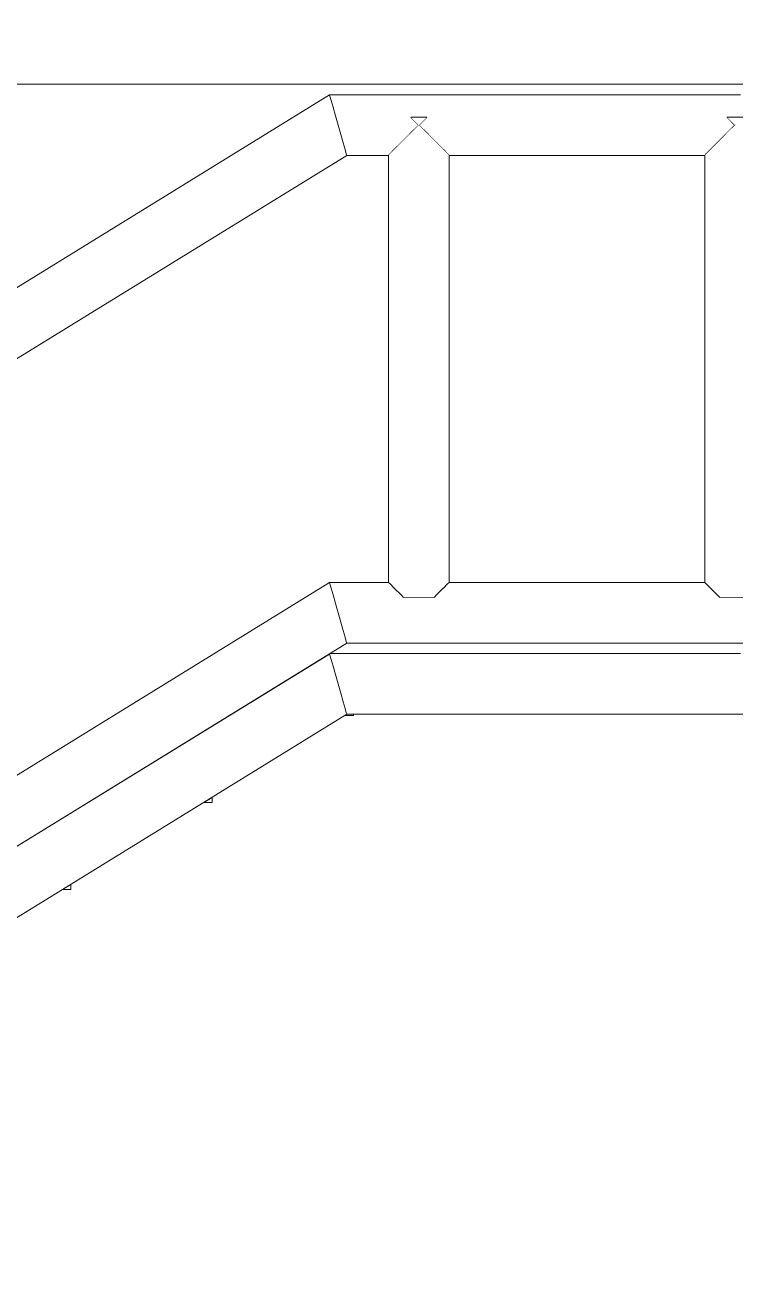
# Model space of a CAD drawing. Header units: millimetres. Extents: x -71878 to 121433, y -67383 to 83273.
# Drawn here: x 11412 to 12819, y -65177 to -62705 of the extents above; entities that cross this region are included whole.
import ezdxf

# ---------------------------------------------------------------- set-up
doc = ezdxf.new("R2010")
doc.units = ezdxf.units.MM
doc.header["$MEASUREMENT"] = 0
doc.set_wipeout_variables(frame=1)
doc.linetypes.add('Wipeout_Contour', pattern=[1000, 0, -1000])
for name, color, linetype in [('COLUMNAS', 7, 'Continuous'), ('Gradas', 7, 'Continuous'), ('Vigas', 7, 'Continuous')]:
    doc.layers.add(name, color=color, linetype=linetype)
for name, color, linetype, lineweight, true_color in [('COLUMNAS_Pluma_Nº__23', 7, 'Continuous', 5, 0x646464), ('Gradas_Pluma_Nº__23', 7, 'Continuous', 5, 0x646464), ('Vigas_Pluma_Nº__23', 7, 'Continuous', 5, 0x646464)]:
    doc.layers.add(name, color=color, linetype=linetype, lineweight=lineweight, true_color=true_color)

msp = doc.modelspace()

# ---------------------------------------------------------------- wipeouts: each hides what was drawn before it
at = {"color": 254, "linetype": 'Wipeout_Contour', "lineweight": 0, "ltscale": 137771.526856}
msp.add_wipeout([(12045.152, -64073.734), (12062.758, -64073.734), (12062.758, -64071.273), (12049.143, -64071.273)], dxfattribs=at).dxf.layer = 'Gradas'
at = {"color": 254, "linetype": 'Wipeout_Contour', "lineweight": 0, "ltscale": 102478.666599}
msp.add_wipeout([(11782.758, -64235.552), (11765.16, -64246.404), (11782.758, -64246.404)], dxfattribs=at).dxf.layer = 'Gradas'
at = {"color": 254, "linetype": 'Wipeout_Contour', "lineweight": 0, "ltscale": 101625.366038}
msp.add_wipeout([(11502.758, -64408.226), (11485.168, -64419.074), (11502.758, -64419.074)], dxfattribs=at).dxf.layer = 'Gradas'
at = {"color": 254, "linetype": 'Wipeout_Contour', "lineweight": 0, "ltscale": 129542.412977}
msp.add_wipeout([(3263.42, -62822.404), (16584.026, -62822.404), (16584.026, -62819.468), (3263.42, -62819.468)], dxfattribs=at).dxf.layer = 'Vigas'
at = {"color": 254, "linetype": 'Wipeout_Contour', "lineweight": 0, "ltscale": 138135.887114}
msp.add_wipeout([(12135.028, -62960.841), (12048.31, -62960.841), (12049.143, -62963.778), (12132.097, -62963.772)], dxfattribs=at).dxf.layer = 'Vigas'
at = {"color": 254, "linetype": 'Wipeout_Contour', "lineweight": 0, "ltscale": 139789.270802}
msp.add_wipeout([(12249.167, -62960.841), (12252.103, -62963.778), (12758.641, -62963.772), (12761.572, -62960.841)], dxfattribs=at).dxf.layer = 'Vigas'
at = {"color": 254, "linetype": 'Wipeout_Contour', "lineweight": 0, "ltscale": 139389.80272}
msp.add_wipeout([(12860.563, -63930.289), (12860.563, -63927.353), (12048.31, -63927.353), (12049.143, -63930.289)], dxfattribs=at).dxf.layer = 'Vigas'
at = {"color": 254, "linetype": 'Wipeout_Contour', "lineweight": 0, "ltscale": 139258.765644}
msp.add_wipeout([(12830.352, -63954.21), (12829.559, -63951.273), (12015.116, -63951.273), (12015.949, -63954.21)], dxfattribs=at).dxf.layer = 'Vigas'

# ---------------------------------------------------------------- next in the draw order: linework, layer by layer
at = {"layer": 'Gradas_Pluma_Nº__23', "linetype": 'Continuous'}
for p, q in [((12045.152, -64073.734), (12062.758, -64073.734)), ((12062.758, -64073.734), (12062.758, -64071.273)), ((11782.758, -64246.404), (11782.758, -64235.552)), ((11765.16, -64246.404), (11782.758, -64246.404)), ((11502.758, -64419.074), (11502.758, -64408.226)), ((11485.168, -64419.074), (11502.758, -64419.074))]:
    msp.add_line(p, q, dxfattribs=at)

# ---------------------------------------------------------------- next in the draw order: wipeouts: each hides what was drawn before it
at = {"color": 254, "linetype": 'Wipeout_Contour', "lineweight": 0, "ltscale": 129544.190008}
msp.add_wipeout([(3263.42, -62819.468), (16584.026, -62819.468), (16584.026, -62810.946), (3263.42, -62810.946)], dxfattribs=at).dxf.layer = 'Vigas'
at = {"color": 254, "linetype": 'Wipeout_Contour', "lineweight": 0, "ltscale": 172723.014281}
msp.add_wipeout([(12135.028, -62960.841), (12135.034, -62960.822), (12143.538, -62952.319), (12045.894, -62952.319), (12048.31, -62960.841)], dxfattribs=at).dxf.layer = 'Vigas'
at = {"color": 254, "linetype": 'Wipeout_Contour', "lineweight": 0, "ltscale": 209685.51087}
msp.add_wipeout([(12240.657, -62952.319), (12249.161, -62960.822), (12249.167, -62960.841), (12761.572, -62960.841), (12761.577, -62960.822), (12770.081, -62952.319)], dxfattribs=at).dxf.layer = 'Vigas'
at = {"color": 254, "linetype": 'Wipeout_Contour', "lineweight": 0, "ltscale": 139387.407494}
msp.add_wipeout([(12860.563, -63927.353), (12860.563, -63918.83), (12045.894, -63918.83), (12048.31, -63927.353)], dxfattribs=at).dxf.layer = 'Vigas'
at = {"color": 254, "linetype": 'Wipeout_Contour', "lineweight": 0, "ltscale": 139264.275466}
msp.add_wipeout([(12832.657, -63962.732), (12830.352, -63954.21), (12015.949, -63954.21), (12018.365, -63962.732)], dxfattribs=at).dxf.layer = 'Vigas'

# ---------------------------------------------------------------- next in the draw order: wipeouts: each hides what was drawn before it
at = {"color": 254, "linetype": 'Wipeout_Contour', "lineweight": 0, "ltscale": 129547.581528}
msp.add_wipeout([(16584.026, -62797.671), (3263.42, -62797.671), (3263.42, -62810.945), (16584.026, -62810.945)], dxfattribs=at).dxf.layer = 'Vigas'
at = {"color": 254, "linetype": 'Wipeout_Contour', "lineweight": 0, "ltscale": 172750.545768}
msp.add_wipeout([(12143.538, -62952.319), (12143.556, -62952.282), (12156.793, -62939.045), (12042.13, -62939.045), (12045.894, -62952.319)], dxfattribs=at).dxf.layer = 'Vigas'
at = {"color": 254, "linetype": 'Wipeout_Contour', "lineweight": 0, "ltscale": 209689.454821}
msp.add_wipeout([(12227.401, -62939.045), (12240.638, -62952.282), (12240.657, -62952.319), (12770.081, -62952.319), (12770.1, -62952.282), (12783.337, -62939.045)], dxfattribs=at).dxf.layer = 'Vigas'
at = {"color": 254, "linetype": 'Wipeout_Contour', "lineweight": 0, "ltscale": 139382.863805}
msp.add_wipeout([(12860.563, -63918.83), (12860.563, -63905.556), (12042.13, -63905.556), (12045.894, -63918.83)], dxfattribs=at).dxf.layer = 'Vigas'
at = {"color": 254, "linetype": 'Wipeout_Contour', "lineweight": 0, "ltscale": 139274.766211}
msp.add_wipeout([(12836.245, -63976.006), (12832.657, -63962.732), (12018.365, -63962.732), (12022.129, -63976.006)], dxfattribs=at).dxf.layer = 'Vigas'

# ---------------------------------------------------------------- next in the draw order: linework, layer by layer
at = {"layer": 'Vigas_Pluma_Nº__23', "linetype": 'Continuous'}
for p, q in [((16584.026, -62822.404), (3263.42, -62822.404)), ((12143.538, -62952.319), (12135.034, -62960.822)), ((12143.538, -62952.319), (12143.556, -62952.282)), ((12240.638, -62952.282), (12240.657, -62952.319)), ((12240.657, -62952.319), (12249.161, -62960.822)), ((12770.081, -62952.319), (12761.577, -62960.822)), ((12770.081, -62952.319), (12770.1, -62952.282)), ((12049.143, -62963.778), (12132.097, -62963.778)), ((12135.028, -62960.841), (12132.097, -62963.772)), ((12249.167, -62960.841), (12252.097, -62963.772)), ((12252.097, -62963.778), (12758.641, -62963.778)), ((12761.572, -62960.841), (12758.641, -62963.772)), ((12049.143, -63930.289), (12860.563, -63930.289)), ((12015.116, -63951.273), (12829.559, -63951.273))]:
    msp.add_line(p, q, dxfattribs=at)

# ---------------------------------------------------------------- next in the draw order: wipeouts: each hides what was drawn before it
at = {"color": 254, "linetype": 'Wipeout_Contour', "lineweight": 0, "ltscale": 129552.273769}
msp.add_wipeout([(3263.42, -62797.672), (16584.026, -62797.672), (16584.026, -62780.945), (3263.42, -62780.945)], dxfattribs=at).dxf.layer = 'Vigas'
at = {"color": 254, "linetype": 'Wipeout_Contour', "lineweight": 0, "ltscale": 172790.040687}
msp.add_wipeout([(12156.793, -62939.045), (12156.83, -62938.973), (12173.484, -62922.319), (12037.387, -62922.319), (12042.13, -62939.045)], dxfattribs=at).dxf.layer = 'Vigas'
at = {"color": 254, "linetype": 'Wipeout_Contour', "lineweight": 0, "ltscale": 139376.632989}
msp.add_wipeout([(12860.563, -63905.556), (12860.563, -63888.83), (12037.387, -63888.83), (12042.13, -63905.556)], dxfattribs=at).dxf.layer = 'Vigas'
at = {"color": 254, "linetype": 'Wipeout_Contour', "lineweight": 0, "ltscale": 139289.2277}
msp.add_wipeout([(12840.767, -63992.732), (12836.245, -63976.006), (12022.129, -63976.006), (12026.872, -63992.732)], dxfattribs=at).dxf.layer = 'Vigas'

# ---------------------------------------------------------------- next in the draw order: linework, layer by layer
at = {"layer": 'Vigas_Pluma_Nº__23', "linetype": 'Continuous'}
for q in [(12143.556, -62952.282), (12156.83, -62938.973)]:
    msp.add_line((12156.793, -62939.045), q, dxfattribs=at)

# ---------------------------------------------------------------- next in the draw order: wipeouts: each hides what was drawn before it
at = {"color": 254, "linetype": 'Wipeout_Contour', "lineweight": 0, "ltscale": 129557.825764}
msp.add_wipeout([(3263.42, -62762.404), (3263.42, -62780.945), (16584.026, -62780.945), (16584.026, -62762.404)], dxfattribs=at).dxf.layer = 'Vigas'
at = {"color": 254, "linetype": 'Wipeout_Contour', "lineweight": 0, "ltscale": 172837.548394}
msp.add_wipeout([(12173.484, -62922.319), (12173.556, -62922.086), (12191.865, -62903.778), (12032.129, -62903.778), (12037.387, -62922.319)], dxfattribs=at).dxf.layer = 'Vigas'
at = {"color": 254, "linetype": 'Wipeout_Contour', "lineweight": 0, "ltscale": 139306.26106}
msp.add_wipeout([(12845.78, -64011.273), (12840.767, -63992.732), (12026.872, -63992.732), (12032.129, -64011.273)], dxfattribs=at).dxf.layer = 'Vigas'

# ---------------------------------------------------------------- next in the draw order: linework, layer by layer
at = {"layer": 'Vigas_Pluma_Nº__23', "linetype": 'Continuous'}
for q in [(12156.83, -62938.973), (12173.556, -62922.086)]:
    msp.add_line((12173.484, -62922.319), q, dxfattribs=at)

# ---------------------------------------------------------------- next in the draw order: wipeouts: each hides what was drawn before it
at = {"color": 254, "linetype": 'Wipeout_Contour', "lineweight": 0, "ltscale": 129563.705318}
msp.add_wipeout([(16584.026, -62743.863), (3263.42, -62743.863), (3263.42, -62762.404), (16584.026, -62762.404)], dxfattribs=at).dxf.layer = 'Vigas'
at = {"color": 254, "linetype": 'Wipeout_Contour', "lineweight": 0, "ltscale": 419144.46684}
msp.add_wipeout([(12840.767, -62885.237), (12026.872, -62885.237), (12032.129, -62903.778), (12191.865, -62903.778), (12176.18, -62888.093), (12208.014, -62888.093), (12192.33, -62903.778), (12818.408, -62903.778), (12802.724, -62888.093), (12834.558, -62888.093), (12818.874, -62903.778), (12845.78, -62903.778)], dxfattribs=at).dxf.layer = 'Vigas'
at = {"color": 254, "linetype": 'Wipeout_Contour', "lineweight": 0, "ltscale": 139324.209268}
msp.add_wipeout([(12850.792, -64029.814), (12845.78, -64011.273), (12032.129, -64011.273), (12037.387, -64029.814)], dxfattribs=at).dxf.layer = 'Vigas'

# ---------------------------------------------------------------- next in the draw order: wipeouts: each hides what was drawn before it
at = {"color": 254, "linetype": 'Wipeout_Contour', "lineweight": 0, "ltscale": 129569.336894}
msp.add_wipeout([(3263.42, -62743.863), (16584.026, -62743.863), (16584.026, -62727.137), (3263.42, -62727.137)], dxfattribs=at).dxf.layer = 'Vigas'
at = {"color": 254, "linetype": 'Wipeout_Contour', "lineweight": 0, "ltscale": 139517.016627}
msp.add_wipeout([(12022.129, -62868.511), (12026.872, -62885.237), (12840.767, -62885.237), (12836.245, -62868.511)], dxfattribs=at).dxf.layer = 'Vigas'
at = {"color": 254, "linetype": 'Wipeout_Contour', "lineweight": 0, "ltscale": 336395.038816}
msp.add_wipeout([(10809.713, -63657.637), (10792.228, -63690.203), (11069.913, -63518.956), (11069.986, -63518.638), (11083.504, -63494.418), (11104.647, -63494.418), (11107.068, -63495.769), (11107.14, -63495.998), (12037.387, -62922.319), (12032.129, -62903.778)], dxfattribs=at).dxf.layer = 'Vigas'
at = {"color": 254, "linetype": 'Wipeout_Contour', "lineweight": 0, "ltscale": 209701.97823}
msp.add_wipeout([(12192.33, -62903.778), (12210.638, -62922.086), (12210.711, -62922.319), (12800.027, -62922.319), (12800.1, -62922.086), (12818.408, -62903.778)], dxfattribs=at).dxf.layer = 'Vigas'
at = {"color": 254, "linetype": 'Wipeout_Contour', "lineweight": 0, "ltscale": 139341.315417}
msp.add_wipeout([(12855.314, -64046.541), (12850.792, -64029.814), (12037.387, -64029.814), (12042.13, -64046.541)], dxfattribs=at).dxf.layer = 'Vigas'

# ---------------------------------------------------------------- next in the draw order: linework, layer by layer
at = {"layer": 'Vigas_Pluma_Nº__23', "linetype": 'Continuous'}
for p, q in [((12191.865, -62903.778), (12176.18, -62888.093)), ((12192.33, -62903.778), (12208.014, -62888.093)), ((12818.408, -62903.778), (12802.724, -62888.093)), ((12191.865, -62903.778), (12173.556, -62922.086))]:
    msp.add_line(p, q, dxfattribs=at)

# ---------------------------------------------------------------- next in the draw order: wipeouts: each hides what was drawn before it
at = {"color": 254, "linetype": 'Wipeout_Contour', "lineweight": 0, "ltscale": 129574.157953}
msp.add_wipeout([(16584.026, -62713.863), (3263.42, -62713.863), (3263.42, -62727.137), (16584.026, -62727.137)], dxfattribs=at).dxf.layer = 'Vigas'
at = {"color": 254, "linetype": 'Wipeout_Contour', "lineweight": 0, "ltscale": 139504.484332}
msp.add_wipeout([(12018.365, -62855.237), (12022.129, -62868.511), (12836.245, -62868.511), (12832.657, -62855.237)], dxfattribs=at).dxf.layer = 'Vigas'
at = {"color": 254, "linetype": 'Wipeout_Contour', "lineweight": 0, "ltscale": 169563.577042}
msp.add_wipeout([(11107.14, -63495.998), (11123.794, -63505.294), (11123.831, -63505.356), (12042.13, -62939.045), (12037.387, -62922.319)], dxfattribs=at).dxf.layer = 'Vigas'
at = {"color": 254, "linetype": 'Wipeout_Contour', "lineweight": 0, "ltscale": 209695.114995}
msp.add_wipeout([(12800.027, -62922.319), (12210.711, -62922.319), (12227.364, -62938.973), (12227.401, -62939.045), (12783.337, -62939.045), (12783.374, -62938.973)], dxfattribs=at).dxf.layer = 'Vigas'
at = {"color": 254, "linetype": 'Wipeout_Contour', "lineweight": 0, "ltscale": 139355.8947}
msp.add_wipeout([(12858.903, -64059.814), (12855.314, -64046.541), (12042.13, -64046.541), (12045.894, -64059.814)], dxfattribs=at).dxf.layer = 'Vigas'

# ---------------------------------------------------------------- next in the draw order: linework, layer by layer
at = {"layer": 'Vigas_Pluma_Nº__23', "linetype": 'Continuous'}
for p, q in [((12192.33, -62903.778), (12210.638, -62922.086)), ((12210.638, -62922.086), (12210.711, -62922.319)), ((12210.711, -62922.319), (12227.364, -62938.973)), ((12800.027, -62922.319), (12783.374, -62938.973)), ((12800.027, -62922.319), (12800.1, -62922.086)), ((12818.408, -62903.778), (12800.1, -62922.086)), ((12227.364, -62938.973), (12227.401, -62939.045)), ((12227.401, -62939.045), (12240.638, -62952.282)), ((12783.337, -62939.045), (12770.1, -62952.282)), ((12783.337, -62939.045), (12783.374, -62938.973))]:
    msp.add_line(p, q, dxfattribs=at)

# ---------------------------------------------------------------- next in the draw order: wipeouts: each hides what was drawn before it
at = {"color": 254, "linetype": 'Wipeout_Contour', "lineweight": 0, "ltscale": 129577.678238}
msp.add_wipeout([(3263.42, -62705.341), (3263.42, -62713.863), (16584.026, -62713.863), (16584.026, -62705.341)], dxfattribs=at).dxf.layer = 'Vigas'
at = {"color": 254, "linetype": 'Wipeout_Contour', "lineweight": 0, "ltscale": 139495.395432}
msp.add_wipeout([(12015.949, -62846.714), (12018.365, -62855.237), (12832.657, -62855.237), (12830.352, -62846.714)], dxfattribs=at).dxf.layer = 'Vigas'
at = {"color": 254, "linetype": 'Wipeout_Contour', "lineweight": 0, "ltscale": 135403.692582}
msp.add_wipeout([(10809.713, -63657.637), (12032.13, -62903.778), (12026.872, -62885.237), (10827.198, -63625.071)], dxfattribs=at).dxf.layer = 'Vigas'
at = {"color": 254, "linetype": 'Wipeout_Contour', "lineweight": 0, "ltscale": 134090.296902}
msp.add_wipeout([(10256.185, -65106.491), (12032.13, -64011.273), (12026.872, -63992.732), (10256.185, -65084.708)], dxfattribs=at).dxf.layer = 'Vigas'
at = {"color": 254, "linetype": 'Wipeout_Contour', "lineweight": 0, "ltscale": 139366.503284}
msp.add_wipeout([(12861.207, -64068.337), (12858.903, -64059.814), (12045.894, -64059.814), (12048.31, -64068.337)], dxfattribs=at).dxf.layer = 'Vigas'

# ---------------------------------------------------------------- next in the draw order: wipeouts: each hides what was drawn before it
at = {"color": 254, "linetype": 'Wipeout_Contour', "lineweight": 0, "ltscale": 211431.728263}
msp.add_wipeout([(12818.408, -62903.778), (12800.1, -62922.086), (12800.1, -63840.135), (12818.641, -63840.135), (12818.641, -62888.093), (12802.724, -62888.093)], dxfattribs=at).dxf.layer = 'COLUMNAS'
at = {"color": 254, "linetype": 'Wipeout_Contour', "lineweight": 0, "ltscale": 138682.502523}
msp.add_wipeout([(12249.161, -62960.835), (12249.161, -63813.232), (12252.097, -63810.295), (12252.097, -62963.772)], dxfattribs=at).dxf.layer = 'COLUMNAS'
at = {"color": 254, "linetype": 'Wipeout_Contour', "lineweight": 0, "ltscale": 139490.622675}
msp.add_wipeout([(12015.116, -62843.778), (12015.949, -62846.714), (12830.352, -62846.714), (12829.559, -62843.778)], dxfattribs=at).dxf.layer = 'Vigas'
at = {"color": 254, "linetype": 'Wipeout_Contour', "lineweight": 0, "ltscale": 169612.006954}
msp.add_wipeout([(11123.831, -63505.356), (11137.068, -63512.745), (11137.086, -63512.776), (12045.894, -62952.319), (12042.13, -62939.045)], dxfattribs=at).dxf.layer = 'Vigas'
at = {"color": 254, "linetype": 'Wipeout_Contour', "lineweight": 0, "ltscale": 134081.735426}
msp.add_wipeout([(10256.185, -65084.708), (12026.872, -63992.732), (12022.129, -63976.006), (10256.185, -65065.057)], dxfattribs=at).dxf.layer = 'Vigas'
at = {"color": 254, "linetype": 'Wipeout_Contour', "lineweight": 0, "ltscale": 139372.086026}
msp.add_wipeout([(12862.001, -64071.273), (12861.207, -64068.337), (12048.31, -64068.337), (12049.143, -64071.273)], dxfattribs=at).dxf.layer = 'Vigas'

# ---------------------------------------------------------------- next in the draw order: linework, layer by layer
at = {"layer": 'COLUMNAS_Pluma_Nº__23', "linetype": 'Continuous'}
for p, q in [((12818.641, -62888.093), (12802.623, -62888.093)), ((12834.659, -62888.093), (12818.641, -62888.093)), ((12837.182, -63840.135), (12818.641, -63840.135))]:
    msp.add_line(p, q, dxfattribs=at)
at = {"layer": 'Vigas_Pluma_Nº__23', "linetype": 'Continuous'}
for p, q in [((12015.116, -62843.778), (12829.559, -62843.778)), ((12049.143, -64071.273), (12862.001, -64071.273))]:
    msp.add_line(p, q, dxfattribs=at)

# ---------------------------------------------------------------- next in the draw order: wipeouts: each hides what was drawn before it
at = {"color": 254, "linetype": 'Wipeout_Contour', "lineweight": 0, "ltscale": 211273.863637}
msp.add_wipeout([(12783.374, -63835.095), (12788.414, -63840.135), (12800.1, -63840.135), (12800.1, -62922.086), (12800.027, -62922.319), (12783.374, -62938.973)], dxfattribs=at).dxf.layer = 'COLUMNAS'
at = {"color": 254, "linetype": 'Wipeout_Contour', "lineweight": 0, "ltscale": 207982.493373}
msp.add_wipeout([(12240.657, -62952.319), (12240.638, -62952.282), (12240.638, -63821.785), (12240.657, -63821.748), (12249.161, -63813.245), (12249.161, -62960.822)], dxfattribs=at).dxf.layer = 'COLUMNAS'

# ---------------------------------------------------------------- next in the draw order: linework, layer by layer
at = {"layer": 'COLUMNAS_Pluma_Nº__23', "linetype": 'Continuous'}
msp.add_line((12818.641, -63840.135), (12800.1, -63840.135), dxfattribs=at)

# ---------------------------------------------------------------- next in the draw order: wipeouts: each hides what was drawn before it
at = {"color": 254, "linetype": 'Wipeout_Contour', "lineweight": 0, "ltscale": 207913.379077}
msp.add_wipeout([(12227.401, -62939.045), (12227.364, -62938.973), (12227.364, -63835.095), (12227.401, -63835.022), (12240.638, -63821.785), (12240.638, -62952.282)], dxfattribs=at).dxf.layer = 'COLUMNAS'
at = {"color": 254, "linetype": 'Wipeout_Contour', "lineweight": 0, "ltscale": 211189.405342}
msp.add_wipeout([(12770.1, -63821.785), (12783.337, -63835.022), (12783.374, -63835.095), (12783.374, -62938.973), (12783.337, -62939.045), (12770.1, -62952.282)], dxfattribs=at).dxf.layer = 'COLUMNAS'
at = {"color": 254, "linetype": 'Wipeout_Contour', "lineweight": 0, "ltscale": 135483.794199}
msp.add_wipeout([(10863.525, -63557.409), (12015.949, -62846.714), (12015.116, -62843.778), (10866.295, -63552.251)], dxfattribs=at).dxf.layer = 'Vigas'
at = {"color": 254, "linetype": 'Wipeout_Contour', "lineweight": 0, "ltscale": 134099.345655}
msp.add_wipeout([(10256.185, -65106.491), (10256.185, -65128.274), (12037.387, -64029.814), (12032.129, -64011.273)], dxfattribs=at).dxf.layer = 'Vigas'

# ---------------------------------------------------------------- next in the draw order: linework, layer by layer
at = {"layer": 'COLUMNAS_Pluma_Nº__23', "linetype": 'Continuous'}
for p, q in [((12252.097, -62963.769), (12252.097, -63810.295)), ((12800.1, -63840.135), (12788.383, -63840.135))]:
    msp.add_line(p, q, dxfattribs=at)

# ---------------------------------------------------------------- next in the draw order: wipeouts: each hides what was drawn before it
at = {"color": 254, "linetype": 'Wipeout_Contour', "lineweight": 0, "ltscale": 207833.197907}
msp.add_wipeout([(12210.711, -62922.319), (12210.638, -62922.086), (12210.638, -63840.135), (12222.324, -63840.135), (12227.364, -63835.095), (12227.364, -62938.973)], dxfattribs=at).dxf.layer = 'COLUMNAS'
at = {"color": 254, "linetype": 'Wipeout_Contour', "lineweight": 0, "ltscale": 211118.527153}
msp.add_wipeout([(12770.081, -62952.319), (12761.577, -62960.822), (12761.577, -63813.245), (12770.081, -63821.748), (12770.1, -63821.785), (12770.1, -62952.282)], dxfattribs=at).dxf.layer = 'COLUMNAS'
at = {"color": 254, "linetype": 'Wipeout_Contour', "lineweight": 0, "ltscale": 135474.447169}
msp.add_wipeout([(10855.489, -63572.378), (12018.365, -62855.237), (12015.949, -62846.714), (10863.525, -63557.409)], dxfattribs=at).dxf.layer = 'Vigas'
at = {"color": 254, "linetype": 'Wipeout_Contour', "lineweight": 0, "ltscale": 134074.486588}
msp.add_wipeout([(10256.185, -65049.462), (10256.185, -65065.057), (12022.129, -63976.006), (12018.365, -63962.732)], dxfattribs=at).dxf.layer = 'Vigas'

# ---------------------------------------------------------------- next in the draw order: wipeouts: each hides what was drawn before it
at = {"color": 254, "linetype": 'Wipeout_Contour', "lineweight": 0, "ltscale": 207785.528364}
msp.add_wipeout([(12208.014, -62888.093), (12192.097, -62888.093), (12192.097, -63840.135), (12210.638, -63840.135), (12210.638, -62922.086), (12192.33, -62903.778)], dxfattribs=at).dxf.layer = 'COLUMNAS'
at = {"color": 254, "linetype": 'Wipeout_Contour', "lineweight": 0, "ltscale": 175875.546864}
msp.add_wipeout([(12761.577, -62960.835), (12758.641, -62963.772), (12758.641, -63810.295), (12761.572, -63813.226), (12761.577, -63813.245)], dxfattribs=at).dxf.layer = 'COLUMNAS'
at = {"color": 254, "linetype": 'Wipeout_Contour', "lineweight": 0, "ltscale": 135456.691734}
msp.add_wipeout([(10842.971, -63595.693), (12022.129, -62868.511), (12018.365, -62855.237), (10855.489, -63572.378)], dxfattribs=at).dxf.layer = 'Vigas'
at = {"color": 254, "linetype": 'Wipeout_Contour', "lineweight": 0, "ltscale": 134107.996014}
msp.add_wipeout([(10256.185, -65128.274), (10256.185, -65147.925), (12042.13, -64046.541), (12037.387, -64029.814)], dxfattribs=at).dxf.layer = 'Vigas'

# ---------------------------------------------------------------- next in the draw order: linework, layer by layer
at = {"layer": 'COLUMNAS_Pluma_Nº__23', "linetype": 'Continuous'}
for p, q in [((12758.641, -62963.769), (12758.641, -63810.298)), ((12222.324, -63840.135), (12210.638, -63840.135))]:
    msp.add_line(p, q, dxfattribs=at)
at = {"layer": 'Vigas_Pluma_Nº__23', "linetype": 'Continuous'}
for p, q in [((12015.116, -62843.778), (12015.949, -62846.714)), ((12015.949, -62846.714), (12018.365, -62855.237)), ((12032.129, -64011.273), (12037.387, -64029.814))]:
    msp.add_line(p, q, dxfattribs=at)

# ---------------------------------------------------------------- next in the draw order: wipeouts: each hides what was drawn before it
at = {"color": 254, "linetype": 'Wipeout_Contour', "lineweight": 0, "ltscale": 207678.992283}
msp.add_wipeout([(12191.865, -62903.778), (12173.556, -62922.086), (12173.556, -63840.135), (12192.097, -63840.135), (12192.097, -62888.093), (12176.18, -62888.093)], dxfattribs=at).dxf.layer = 'COLUMNAS'
at = {"color": 254, "linetype": 'Wipeout_Contour', "lineweight": 0, "ltscale": 135432.299755}
msp.add_wipeout([(10827.198, -63625.071), (12026.872, -62885.237), (12022.129, -62868.511), (10842.971, -63595.693)], dxfattribs=at).dxf.layer = 'Vigas'
at = {"color": 254, "linetype": 'Wipeout_Contour', "lineweight": 0, "ltscale": 134123.618818}
msp.add_wipeout([(10256.185, -65173.533), (10256.185, -65176.983), (12049.143, -64071.273), (12048.31, -64068.337)], dxfattribs=at).dxf.layer = 'Vigas'

# ---------------------------------------------------------------- next in the draw order: linework, layer by layer
at = {"layer": 'COLUMNAS_Pluma_Nº__23', "linetype": 'Continuous'}
for p, q in [((12192.097, -62888.093), (12176.18, -62888.093)), ((12208.115, -62888.093), (12192.097, -62888.093)), ((12210.638, -63840.135), (12192.097, -63840.135))]:
    msp.add_line(p, q, dxfattribs=at)
at = {"layer": 'Vigas_Pluma_Nº__23', "linetype": 'Continuous'}
for p, q in [((12018.365, -62855.237), (12022.129, -62868.511)), ((12022.129, -62868.511), (12026.872, -62885.237)), ((12026.872, -62885.237), (12032.129, -62903.778)), ((12032.129, -62903.778), (12037.387, -62922.319)), ((12037.387, -62922.319), (12042.13, -62939.045))]:
    msp.add_line(p, q, dxfattribs=at)

# ---------------------------------------------------------------- next in the draw order: wipeouts: each hides what was drawn before it
at = {"color": 254, "linetype": 'Wipeout_Contour', "lineweight": 0, "ltscale": 207520.145605}
msp.add_wipeout([(12173.484, -62922.319), (12156.83, -62938.973), (12156.83, -63835.095), (12161.871, -63840.135), (12173.556, -63840.135), (12173.556, -62922.086)], dxfattribs=at).dxf.layer = 'COLUMNAS'
at = {"color": 254, "linetype": 'Wipeout_Contour', "lineweight": 0, "ltscale": 169646.130439}
msp.add_wipeout([(11137.086, -63512.776), (11145.59, -63517.523), (11145.596, -63517.541), (12048.31, -62960.841), (12045.894, -62952.319)], dxfattribs=at).dxf.layer = 'Vigas'
at = {"color": 254, "linetype": 'Wipeout_Contour', "lineweight": 0, "ltscale": 134120.77876}
msp.add_wipeout([(10256.185, -65163.52), (10256.185, -65173.533), (12048.31, -64068.337), (12045.894, -64059.814)], dxfattribs=at).dxf.layer = 'Vigas'

# ---------------------------------------------------------------- next in the draw order: linework, layer by layer
at = {"layer": 'COLUMNAS_Pluma_Nº__23', "linetype": 'Continuous'}
msp.add_line((12192.097, -63840.135), (12173.556, -63840.135), dxfattribs=at)

# ---------------------------------------------------------------- next in the draw order: wipeouts: each hides what was drawn before it
at = {"color": 254, "linetype": 'Wipeout_Contour', "lineweight": 0, "ltscale": 207435.653739}
msp.add_wipeout([(12143.556, -63821.785), (12156.793, -63835.022), (12156.83, -63835.095), (12156.83, -62938.973), (12156.793, -62939.045), (12143.556, -62952.282)], dxfattribs=at).dxf.layer = 'COLUMNAS'
at = {"color": 254, "linetype": 'Wipeout_Contour', "lineweight": 0, "ltscale": 136101.549224}
msp.add_wipeout([(11145.596, -63517.541), (11148.527, -63519.184), (12049.143, -62963.778), (12048.31, -62960.841)], dxfattribs=at).dxf.layer = 'Vigas'
at = {"color": 254, "linetype": 'Wipeout_Contour', "lineweight": 0, "ltscale": 134115.388461}
msp.add_wipeout([(10256.185, -65147.925), (10256.185, -65163.52), (12045.894, -64059.814), (12042.13, -64046.541)], dxfattribs=at).dxf.layer = 'Vigas'

# ---------------------------------------------------------------- next in the draw order: linework, layer by layer
at = {"layer": 'COLUMNAS_Pluma_Nº__23', "linetype": 'Continuous'}
msp.add_line((12173.556, -63840.135), (12161.871, -63840.135), dxfattribs=at)
at = {"layer": 'Vigas_Pluma_Nº__23', "linetype": 'Continuous'}
for p, q in [((10866.295, -63552.251), (12015.116, -62843.778)), ((12042.13, -62939.045), (12045.894, -62952.319)), ((12045.894, -62952.319), (12048.31, -62960.841)), ((11148.527, -63519.184), (12049.143, -62963.778)), ((12048.31, -62960.841), (12049.143, -62963.778)), ((12037.387, -64029.814), (12042.13, -64046.541)), ((12042.13, -64046.541), (12045.894, -64059.814)), ((12045.894, -64059.814), (12048.31, -64068.337)), ((12048.31, -64068.337), (12049.143, -64071.273))]:
    msp.add_line(p, q, dxfattribs=at)

# ---------------------------------------------------------------- next in the draw order: wipeouts: each hides what was drawn before it
at = {"color": 254, "linetype": 'Wipeout_Contour', "lineweight": 0, "ltscale": 207364.763497}
msp.add_wipeout([(12135.034, -62960.822), (12135.034, -63813.245), (12143.538, -63821.748), (12143.556, -63821.785), (12143.556, -62952.282), (12143.538, -62952.319)], dxfattribs=at).dxf.layer = 'COLUMNAS'
at = {"color": 254, "linetype": 'Wipeout_Contour', "lineweight": 0, "ltscale": 134066.486988}
msp.add_wipeout([(10256.185, -65035.999), (10256.185, -65039.449), (12015.949, -63954.21), (12015.116, -63951.273)], dxfattribs=at).dxf.layer = 'Vigas'

# ---------------------------------------------------------------- next in the draw order: wipeouts: each hides what was drawn before it
at = {"color": 254, "linetype": 'Wipeout_Contour', "lineweight": 0, "ltscale": 172747.001605}
msp.add_wipeout([(12132.097, -63810.295), (12135.028, -63813.226), (12135.034, -63813.245), (12135.034, -62960.835), (12132.097, -62963.772)], dxfattribs=at).dxf.layer = 'COLUMNAS'
at = {"color": 254, "linetype": 'Wipeout_Contour', "lineweight": 0, "ltscale": 558173.851257}
msp.add_wipeout([(12156.793, -63835.022), (12022.129, -63835.022), (12026.872, -63851.748), (12860.563, -63851.748), (12860.563, -63835.022), (12853.945, -63835.022), (12853.908, -63835.095), (12848.867, -63840.135), (12788.414, -63840.135), (12783.374, -63835.095), (12783.337, -63835.022), (12227.401, -63835.022), (12227.364, -63835.095), (12222.324, -63840.135), (12161.871, -63840.135), (12156.83, -63835.095)], dxfattribs=at).dxf.layer = 'Vigas'
at = {"color": 254, "linetype": 'Wipeout_Contour', "lineweight": 0, "ltscale": 134069.239478}
msp.add_wipeout([(12015.949, -63954.21), (10256.185, -65039.449), (10256.185, -65049.462), (12018.365, -63962.732)], dxfattribs=at).dxf.layer = 'Vigas'

# ---------------------------------------------------------------- next in the draw order: linework, layer by layer
at = {"layer": 'COLUMNAS_Pluma_Nº__23', "linetype": 'Continuous'}
msp.add_line((12132.097, -62963.769), (12132.097, -63810.295), dxfattribs=at)
at = {"layer": 'Vigas_Pluma_Nº__23', "linetype": 'Continuous'}
for p, q in [((12015.116, -63951.273), (12015.949, -63954.21)), ((12015.949, -63954.21), (12018.365, -63962.732)), ((12018.365, -63962.732), (12022.129, -63976.006)), ((12022.129, -63976.006), (12026.872, -63992.732)), ((12026.872, -63992.732), (12032.129, -64011.273)), ((10256.185, -65176.983), (12049.143, -64071.273))]:
    msp.add_line(p, q, dxfattribs=at)

# ---------------------------------------------------------------- next in the draw order: wipeouts: each hides what was drawn before it
at = {"color": 254, "linetype": 'Wipeout_Contour', "lineweight": 0, "ltscale": 209412.606315}
msp.add_wipeout([(12783.337, -63835.022), (12770.1, -63821.785), (12770.081, -63821.748), (12240.657, -63821.748), (12240.638, -63821.785), (12227.401, -63835.022)], dxfattribs=at).dxf.layer = 'Vigas'
at = {"color": 254, "linetype": 'Wipeout_Contour', "lineweight": 0, "ltscale": 139361.71339}
msp.add_wipeout([(12860.563, -63870.289), (12860.563, -63851.748), (12026.872, -63851.748), (12032.129, -63870.289)], dxfattribs=at).dxf.layer = 'Vigas'

# ---------------------------------------------------------------- next in the draw order: linework, layer by layer
at = {"layer": 'Vigas_Pluma_Nº__23', "linetype": 'Continuous'}
for p, q in [((12227.364, -63835.095), (12222.324, -63840.135)), ((12227.401, -63835.022), (12227.364, -63835.095)), ((12783.374, -63835.095), (12783.337, -63835.022)), ((12788.414, -63840.135), (12783.374, -63835.095))]:
    msp.add_line(p, q, dxfattribs=at)

# ---------------------------------------------------------------- next in the draw order: wipeouts: each hides what was drawn before it
at = {"color": 254, "linetype": 'Wipeout_Contour', "lineweight": 0, "ltscale": 209415.040008}
msp.add_wipeout([(12770.081, -63821.748), (12761.577, -63813.245), (12761.572, -63813.226), (12249.167, -63813.226), (12249.161, -63813.245), (12240.657, -63821.748)], dxfattribs=at).dxf.layer = 'Vigas'
at = {"color": 254, "linetype": 'Wipeout_Contour', "lineweight": 0, "ltscale": 172469.162148}
msp.add_wipeout([(12143.538, -63821.748), (12018.365, -63821.748), (12022.129, -63835.022), (12156.793, -63835.022), (12143.556, -63821.785)], dxfattribs=at).dxf.layer = 'Vigas'
at = {"color": 254, "linetype": 'Wipeout_Contour', "lineweight": 0, "ltscale": 139369.341526}
msp.add_wipeout([(12860.563, -63888.83), (12860.563, -63870.289), (12032.129, -63870.289), (12037.387, -63888.83)], dxfattribs=at).dxf.layer = 'Vigas'

# ---------------------------------------------------------------- next in the draw order: linework, layer by layer
at = {"layer": 'Vigas_Pluma_Nº__23', "linetype": 'Continuous'}
for p, q in [((12156.83, -63835.095), (12156.793, -63835.022)), ((12161.871, -63840.135), (12156.83, -63835.095))]:
    msp.add_line(p, q, dxfattribs=at)

# ---------------------------------------------------------------- next in the draw order: wipeouts: each hides what was drawn before it
at = {"color": 254, "linetype": 'Wipeout_Contour', "lineweight": 0, "ltscale": 172434.789741}
msp.add_wipeout([(12135.028, -63813.226), (12015.949, -63813.226), (12018.365, -63821.748), (12143.538, -63821.748), (12135.034, -63813.245)], dxfattribs=at).dxf.layer = 'Vigas'
at = {"color": 254, "linetype": 'Wipeout_Contour', "lineweight": 0, "ltscale": 139610.689173}
msp.add_wipeout([(12249.167, -63813.226), (12761.572, -63813.226), (12758.635, -63810.289), (12252.097, -63810.295)], dxfattribs=at).dxf.layer = 'Vigas'
at = {"color": 254, "linetype": 'Wipeout_Contour', "lineweight": 0, "ltscale": 334889.893741}
msp.add_wipeout([(10256.185, -64943.724), (10256.185, -64965.507), (12032.129, -63870.289), (12026.872, -63851.748), (11107.14, -64418.943), (11107.068, -64419.261), (11094.147, -64442.409), (11070.486, -64442.409), (11069.986, -64442.129), (11069.913, -64441.901)], dxfattribs=at).dxf.layer = 'Vigas'

# ---------------------------------------------------------------- next in the draw order: linework, layer by layer
at = {"layer": 'Vigas_Pluma_Nº__23', "linetype": 'Continuous'}
for p, q in [((12240.657, -63821.748), (12249.161, -63813.245)), ((12249.167, -63813.226), (12252.097, -63810.295)), ((12252.097, -63810.289), (12758.641, -63810.289)), ((12761.572, -63813.226), (12758.641, -63810.295)), ((12770.081, -63821.748), (12761.577, -63813.245)), ((12227.401, -63835.022), (12240.638, -63821.785)), ((12240.657, -63821.748), (12240.638, -63821.785)), ((12770.1, -63821.785), (12770.081, -63821.748)), ((12783.337, -63835.022), (12770.1, -63821.785))]:
    msp.add_line(p, q, dxfattribs=at)

# ---------------------------------------------------------------- next in the draw order: wipeouts: each hides what was drawn before it
at = {"color": 254, "linetype": 'Wipeout_Contour', "lineweight": 0, "ltscale": 137888.84164}
msp.add_wipeout([(12132.092, -63810.289), (12015.116, -63810.289), (12015.949, -63813.226), (12135.028, -63813.226)], dxfattribs=at).dxf.layer = 'Vigas'
at = {"color": 254, "linetype": 'Wipeout_Contour', "lineweight": 0, "ltscale": 169333.79363}
msp.add_wipeout([(11123.794, -64389.107), (11107.14, -64418.943), (12026.872, -63851.748), (12022.129, -63835.022), (11123.831, -64388.999)], dxfattribs=at).dxf.layer = 'Vigas'

# ---------------------------------------------------------------- next in the draw order: linework, layer by layer
at = {"layer": 'Vigas_Pluma_Nº__23', "linetype": 'Continuous'}
for p, q in [((12015.116, -63810.289), (12132.097, -63810.289)), ((12135.028, -63813.226), (12132.097, -63810.295)), ((12143.538, -63821.748), (12135.034, -63813.245)), ((12143.556, -63821.785), (12143.538, -63821.748)), ((12156.793, -63835.022), (12143.556, -63821.785))]:
    msp.add_line(p, q, dxfattribs=at)

# ---------------------------------------------------------------- next in the draw order: wipeouts: each hides what was drawn before it
at = {"color": 254, "linetype": 'Wipeout_Contour', "lineweight": 0, "ltscale": 134111.283487}
msp.add_wipeout([(10256.185, -64965.507), (10256.185, -64987.29), (12037.387, -63888.83), (12032.129, -63870.289)], dxfattribs=at).dxf.layer = 'Vigas'

# ---------------------------------------------------------------- next in the draw order: wipeouts: each hides what was drawn before it
at = {"color": 254, "linetype": 'Wipeout_Contour', "lineweight": 0, "ltscale": 169371.64579}
msp.add_wipeout([(11123.831, -64388.999), (12022.129, -63835.022), (12018.365, -63821.748), (11137.086, -64365.229), (11137.068, -64365.284)], dxfattribs=at).dxf.layer = 'Vigas'

# ---------------------------------------------------------------- next in the draw order: wipeouts: each hides what was drawn before it
at = {"color": 254, "linetype": 'Wipeout_Contour', "lineweight": 0, "ltscale": 134119.60908}
msp.add_wipeout([(10256.185, -64987.29), (10256.185, -65006.941), (12042.13, -63905.556), (12037.387, -63888.83)], dxfattribs=at).dxf.layer = 'Vigas'

# ---------------------------------------------------------------- next in the draw order: linework, layer by layer
at = {"layer": 'Vigas_Pluma_Nº__23', "linetype": 'Continuous'}
msp.add_line((12032.129, -63870.289), (12037.387, -63888.83), dxfattribs=at)

# ---------------------------------------------------------------- next in the draw order: wipeouts: each hides what was drawn before it
at = {"color": 254, "linetype": 'Wipeout_Contour', "lineweight": 0, "ltscale": 135881.022938}
msp.add_wipeout([(11148.532, -64344.708), (11145.596, -64349.969), (12015.949, -63813.226), (12015.116, -63810.289)], dxfattribs=at).dxf.layer = 'Vigas'

# ---------------------------------------------------------------- next in the draw order: wipeouts: each hides what was drawn before it
at = {"color": 254, "linetype": 'Wipeout_Contour', "lineweight": 0, "ltscale": 169398.029424}
msp.add_wipeout([(11145.59, -64349.995), (11137.086, -64365.229), (12018.365, -63821.748), (12015.949, -63813.226), (11145.596, -64349.969)], dxfattribs=at).dxf.layer = 'Vigas'

# ---------------------------------------------------------------- next in the draw order: linework, layer by layer
at = {"layer": 'Vigas_Pluma_Nº__23', "linetype": 'Continuous'}
for p, q in [((12015.116, -63810.289), (12015.949, -63813.226)), ((12015.949, -63813.226), (12018.365, -63821.748)), ((12018.365, -63821.748), (12022.129, -63835.022)), ((12022.129, -63835.022), (12026.872, -63851.748)), ((12026.872, -63851.748), (12032.129, -63870.289))]:
    msp.add_line(p, q, dxfattribs=at)

# ---------------------------------------------------------------- next in the draw order: wipeouts: each hides what was drawn before it
at = {"color": 254, "linetype": 'Wipeout_Contour', "lineweight": 0, "ltscale": 134126.725256}
msp.add_wipeout([(10256.185, -65006.941), (10256.185, -65022.536), (12045.894, -63918.83), (12042.13, -63905.556)], dxfattribs=at).dxf.layer = 'Vigas'

# ---------------------------------------------------------------- next in the draw order: linework, layer by layer
at = {"layer": 'Vigas_Pluma_Nº__23', "linetype": 'Continuous'}
msp.add_line((12037.387, -63888.83), (12042.13, -63905.556), dxfattribs=at)

# ---------------------------------------------------------------- next in the draw order: wipeouts: each hides what was drawn before it
at = {"color": 254, "linetype": 'Wipeout_Contour', "lineweight": 0, "ltscale": 134131.914906}
msp.add_wipeout([(10256.185, -65022.536), (10256.185, -65032.549), (12048.31, -63927.353), (12045.894, -63918.83)], dxfattribs=at).dxf.layer = 'Vigas'

# ---------------------------------------------------------------- next in the draw order: wipeouts: each hides what was drawn before it
at = {"color": 254, "linetype": 'Wipeout_Contour', "lineweight": 0, "ltscale": 134134.649449}
msp.add_wipeout([(10256.185, -65032.549), (10256.185, -65035.999), (12049.143, -63930.289), (12048.31, -63927.353)], dxfattribs=at).dxf.layer = 'Vigas'

# ---------------------------------------------------------------- next in the draw order: linework, layer by layer
at = {"layer": 'Vigas_Pluma_Nº__23', "linetype": 'Continuous'}
for p, q in [((11148.527, -64344.711), (12015.116, -63810.289)), ((12042.13, -63905.556), (12045.894, -63918.83)), ((10256.185, -65035.999), (12049.143, -63930.289)), ((12045.894, -63918.83), (12048.31, -63927.353)), ((12048.31, -63927.353), (12049.143, -63930.289))]:
    msp.add_line(p, q, dxfattribs=at)

doc.saveas('drawing.dxf')
